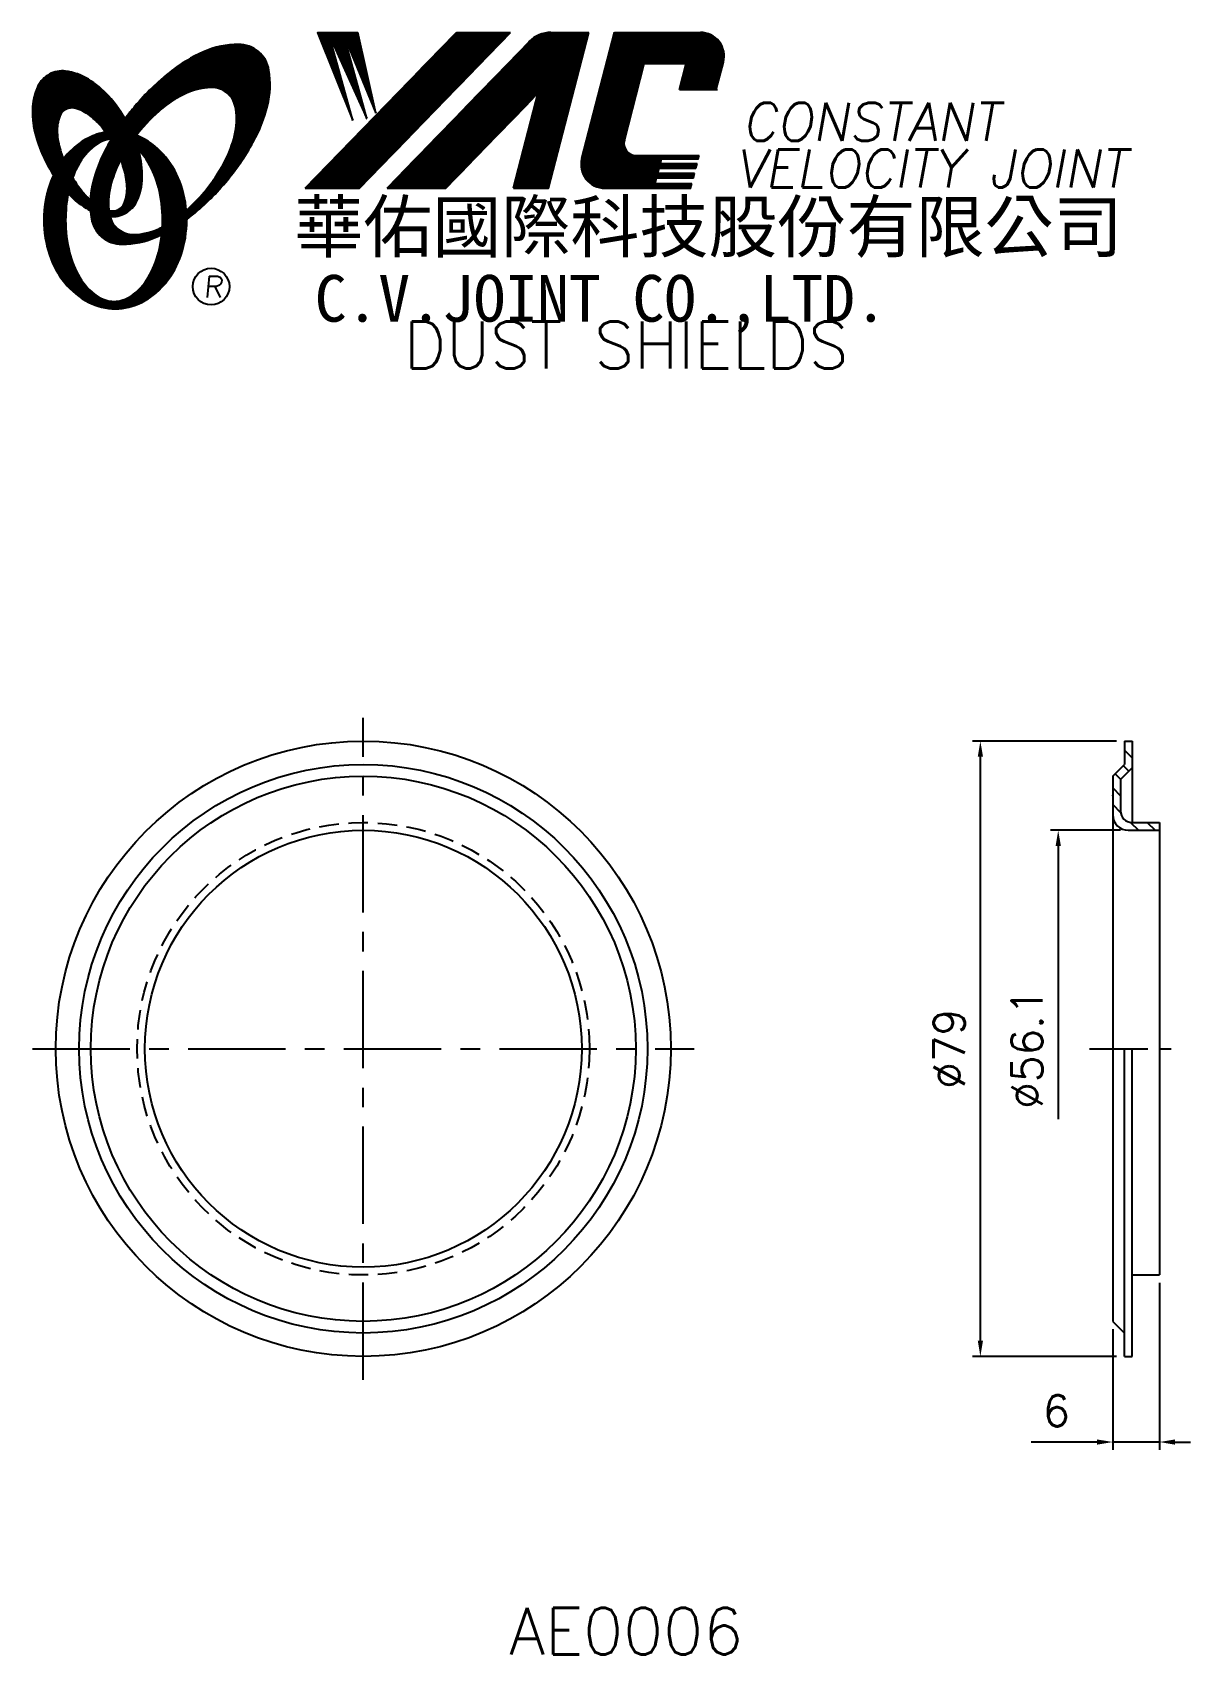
# Model space of a CAD drawing. Extents: x 608 to 757, y 258 to 467.
import ezdxf
from ezdxf.enums import TextEntityAlignment as Align

# ---------------------------------------------------------------- set-up
doc = ezdxf.new("R2010")
doc.units = 0
doc.header["$LTSCALE"] = 10
doc.header["$MEASUREMENT"] = 0
doc.linetypes.add('CENTER', pattern=[2, 1.25, -0.25, 0.25, -0.25])
doc.linetypes.add('HIDDEN', pattern=[0.375, 0.25, -0.125])
doc.layers.get('0').update_dxf_attribs({"linetype": 'CONTINUOUS'})
doc.layers.get('DEFPOINTS').update_dxf_attribs({"linetype": 'CONTINUOUS'})
doc.layers.add('4', color=7, linetype='CONTINUOUS')
doc.styles.add('CHINA', font='KAIU.TTF')
doc.styles.add('ITALICC', font='simplex.shx')
doc.dimstyles.new('STANDARD$0', dxfattribs={"dimtxt": 4, "dimasz": 2, "dimexe": 1, "dimexo": 1, "dimgap": 2, "dimtad": 1, "dimdec": 4, "dimzin": 10, "dimtxsty": 'ITALICC', "dimcen": 2, "dimclrd": 5, "dimclre": 5, "dimclrt": 18, "dimaunit": 1, "dimazin": 3, "dimtp": 0.1, "dimtfac": 0.7, "dimtdec": 4, "dimtmove": 0, "dimatfit": 3, "dimtolj": 1, "dimtzin": 10})
pattern_1 = [(45, (677.534033, 222.914573), (-0.00727476112, 0.00727476112), [])]
pattern_2 = [(45, (508.943488, 259.218983), (-0.00883883476, 0.00883883476), [])]

# ---------------------------------------------------------------- blocks, each defined once
blk = doc.blocks.new('*D4')
at = {"color": 5, "linetype": 'BYBLOCK'}
for p, q in [((747.74, 364.21), (738.74, 364.21)), ((739.74, 362.21), (739.74, 327.11))]:
    blk.add_line(p, q, dxfattribs=at)
blk.add_solid([(739.41, 362.21), (740.08, 362.21), (739.74, 364.21)], dxfattribs=at)
at = {"layer": 'DEFPOINTS', "color": 0, "linetype": 'BYBLOCK'}
for p in [(739.74, 364.21), (748.74, 364.21), (746.74, 308.11)]:
    blk.add_point(p, dxfattribs=at)
at = {"color": 18, "linetype": 'BYBLOCK', "insert": (735.74, 336.16), "char_height": 4, "attachment_point": 5, "rotation": 90, "style": 'ITALICC'}
blk.add_mtext('\\A1;∅56.1', dxfattribs=at)
blk = doc.blocks.new('*D5')
at = {"color": 5, "linetype": 'BYBLOCK'}
for p, q in [((747.24, 375.66), (728.74, 375.66)), ((729.74, 298.66), (729.74, 373.66)), ((747.24, 296.66), (728.74, 296.66))]:
    blk.add_line(p, q, dxfattribs=at)
for points in [[(729.41, 373.66), (730.08, 373.66), (729.74, 375.66)], [(729.41, 298.66), (730.08, 298.66), (729.74, 296.66)]]:
    blk.add_solid(points, dxfattribs=at)
at = {"layer": 'DEFPOINTS', "color": 0, "linetype": 'BYBLOCK'}
for p in [(729.74, 375.66), (748.24, 375.66), (748.24, 296.66)]:
    blk.add_point(p, dxfattribs=at)
at = {"color": 18, "linetype": 'BYBLOCK', "insert": (725.74, 336.16), "char_height": 4, "attachment_point": 5, "rotation": 90, "style": 'ITALICC'}
blk.add_mtext('\\A1;∅79', dxfattribs=at)
blk = doc.blocks.new('*D6')
at = {"color": 5, "linetype": 'BYBLOCK'}
for p, q in [((752.74, 306.11), (752.74, 284.66)), ((746.74, 300.16), (746.74, 284.66)), ((744.74, 285.66), (736.27, 285.66)), ((752.74, 285.66), (746.74, 285.66)), ((754.74, 285.66), (756.74, 285.66))]:
    blk.add_line(p, q, dxfattribs=at)
for points in [[(744.74, 285.99), (744.74, 285.32), (746.74, 285.66)], [(754.74, 285.99), (754.74, 285.32), (752.74, 285.66)]]:
    blk.add_solid(points, dxfattribs=at)
at = {"layer": 'DEFPOINTS', "color": 0, "linetype": 'BYBLOCK'}
for p in [(752.74, 307.11), (746.74, 301.16), (746.74, 285.66)]:
    blk.add_point(p, dxfattribs=at)
at = {"color": 18, "linetype": 'BYBLOCK', "insert": (739.5, 289.66), "char_height": 4, "attachment_point": 5, "style": 'ITALICC'}
blk.add_mtext('\\A1;6', dxfattribs=at)

msp = doc.modelspace()

# ---------------------------------------------------------------- hatches: boundary and pattern name
at = {"layer": '4', "linetype": 'CONTINUOUS'}
h = msp.add_hatch(dxfattribs=at)
h.set_pattern_fill('ANSI31', color=5, scale=0.1, style=0)
h.set_pattern_definition(pattern_2)
h.paths.add_polyline_path([(669.40219, 466.64997), (662.44489, 466.64997), (643.02828, 446.64621), (649.98559, 446.64621)])
h.paths.add_polyline_path([(672.94908, 458.8844), (669.76871, 446.64621), (674.2497, 446.64621), (679.44813, 466.64997), (674.5514, 466.64997, 0.202785967), (671.81733, 465.49355), (653.5232, 446.64621), (661.07011, 446.64621)])
h.paths.add_polyline_path([(686.57619, 462.65155), (691.96991, 462.65155), (691.10089, 459.30753), (695.81771, 459.30753), (696.73443, 462.8351, 0.490800957), (693.78423, 466.64997), (682.74991, 466.64997), (678.54286, 450.46108, 0.490800957), (681.49306, 446.64621), (692.52738, 446.64621), (692.68182, 447.24052), (687.965, 447.24052), (688.15837, 447.9846), (692.87519, 447.9846), (693.03375, 448.59474), (688.31693, 448.59474), (688.47817, 449.21521), (693.19499, 449.21521), (693.35117, 449.8162), (688.63435, 449.8162), (688.79115, 450.41958), (693.50797, 450.41958), (693.62471, 450.86877), (685.48496, 450.86877, -0.490800957), (684.00986, 452.77621)])
h = msp.add_hatch(dxfattribs=at)
h.set_pattern_fill('ANSI31', color=1, scale=0.1, style=0)
h.set_pattern_definition(pattern_2)
h.paths.add_polyline_path([(649.76026, 466.64997), (644.58293, 466.64997), (649.15369, 455.34623), (646.08776, 466.30421), (650.92249, 455.58189), (647.97448, 466.30421), (652.1017, 456.28885)])
h = msp.add_hatch(dxfattribs=at)
h.set_pattern_fill('ANSI31', color=5, scale=0.082305, style=0)
h.set_pattern_definition([(45, (508.943488, 259.218983), (-0.00727476112, 0.00727476112), [])])
h.paths.add_polyline_path([(630.97896, 459.58749, -0.172879177), (632.92043, 458.92892, -0.172879177), (634.00773, 457.19087, -0.104527385), (634.0355, 453.86268, -0.065680101), (632.86597, 450.46072, -0.051823203), (630.42556, 446.61833, -0.044272532), (627.75059, 443.792, -0.020203161), (627.80417, 442.65408, 0.006517006), (628.20872, 442.96616, 0.049863361), (632.76214, 447.37922, 0.049863361), (636.35178, 452.60638, 0.063682799), (638.17282, 457.23373, 0.103597411), (638.36212, 461.8177, 0.177892575), (637.01352, 464.18798, 0.177892575), (634.45112, 465.12131, 0.103597411), (629.96333, 464.16826, 0.063682799), (625.70558, 461.59919, 0.049863361), (621.15216, 457.18612, 0.016070017), (619.88146, 455.57981, -0.007061632), (620.12874, 455.14278, -0.031648676), (621.08133, 453.1062, -0.008069351), (621.51324, 453.67051, -0.051823203), (624.69161, 456.92897, -0.065680101), (627.73354, 458.84932, -0.104527385)])
h.paths.add_polyline_path([(617.90329, 446.42617, -0.065680101), (619.07282, 449.82812, -0.006063428), (619.31676, 450.30314, 0.027613469), (618.58992, 451.89121, 0.017011252), (618.05651, 452.82619, 0.007829282), (617.56252, 451.95896, 0.063682799), (615.74148, 447.33161, 0.103597411), (615.55218, 442.74764, 0.177892575), (616.90079, 440.37736, 0.177892575), (619.46318, 439.44404, 0.103597411), (623.95098, 440.39708, 0.008811776), (624.57794, 440.68716, 0.013922709), (624.65527, 441.65697, -0.009086703), (624.20525, 441.43952, -0.104527385), (620.95983, 440.70136, -0.172879177), (619.01836, 441.35993, -0.172879177), (617.93107, 443.09798, -0.104527385)])
h = msp.add_hatch(dxfattribs=at)
h.set_pattern_fill('ANSI31', color=3, scale=0.082305, style=0)
h.set_pattern_definition(pattern_1)
h.paths.add_polyline_path([(615.18245, 460.63832, 0.106488277), (612.24058, 461.6769, 0.158297415), (610.15038, 461.28185, 0.158297415), (608.69104, 459.73416, 0.106488277), (607.98023, 456.6964, 0.071723199), (608.39828, 453.38344, 0.058080454), (609.94326, 449.56805, 0.058080454), (612.32431, 446.21026, 0.071723199), (614.88955, 444.07251, 0.020895977), (615.42973, 443.77052, -0.030777155), (615.41383, 445.14674, -0.042059526), (614.31747, 446.3095, -0.04691039), (612.69831, 448.79065, -0.04691039), (611.57003, 451.53013, -0.060581117), (611.16793, 453.7922, -0.10187153), (611.47955, 455.8804, -0.185892489), (612.25964, 456.77205, -0.185892489), (613.43628, 456.91017, -0.10187153), (615.33393, 455.98463, -0.060581117), (616.97076, 454.37236, -0.04691039), (618.58992, 451.89121, -0.04691039), (619.7182, 449.15172, -0.060581117), (620.12031, 446.88966, -0.10187153), (619.80869, 444.80146, -0.185892489), (619.0286, 443.90981, -0.185892489), (617.85195, 443.77169, -0.002013383), (617.81115, 443.78232, 0.021593804), (617.93107, 443.09798, 0.006477741), (617.94907, 443.02094, 0.14950097), (619.92163, 443.42898, 0.158297415), (621.38096, 444.97667, 0.106488277), (622.09177, 448.01444, 0.071723199), (621.67373, 451.32739, 0.058080454), (620.12874, 455.14278, 0.058080454), (617.7477, 458.50057, 0.071723199)])
h = msp.add_hatch(dxfattribs=at)
h.set_pattern_fill('ANSI31', color=1, scale=0.082305, style=0)
h.set_pattern_definition(pattern_1)
h.paths.add_polyline_path([(616.27608, 452.31487, -0.120168026), (617.96787, 452.96826, 0.016865385), (617.36811, 453.851, 0.076648372), (615.21188, 453.13209, 0.104809576), (612.12743, 450.61899, 0.005838257), (611.96049, 450.40678, 0.028089978), (612.69831, 448.79065, 0.014237292), (613.14043, 448.0056, -0.045767751), (614.06562, 449.94245, -0.106890197)])
h.paths.add_polyline_path([(612.24471, 442.56026, -0.048711043), (612.57481, 445.94059, -0.007865741), (612.32431, 446.21026, -0.037695478), (610.68843, 448.32902, 0.03042545), (610.16311, 447.02505, 0.080710289), (609.43767, 442.56026, 0.080710289), (610.16311, 438.09546, 0.089265679), (612.12743, 434.50152, 0.104809576), (615.21188, 431.98842, 0.11926607), (618.62108, 431.16349, 0.11926607), (622.03027, 431.98842, 0.104809576), (625.11472, 434.50152, 0.089265679), (627.07905, 438.09546, 0.080710289), (627.80448, 442.56026, 0.080710289), (627.07905, 447.02505, 0.089265679), (625.11472, 450.61899, 0.104809576), (622.03027, 453.13209, 0.025513357), (621.33703, 453.44484, 0.004818181), (621.08133, 453.1062, -0.023722145), (621.62255, 451.50945, -0.065307489), (622.85773, 449.94245, -0.073950765), (624.17018, 446.74472, -0.060532391), (624.67863, 442.56026, -0.060532391), (624.17018, 438.37579, -0.073950765), (622.85773, 435.17806, -0.106890197), (620.64726, 432.80564, -0.153118262), (618.46167, 432.12026, -0.153118262), (616.27608, 432.80564, -0.106890197), (614.06562, 435.17806, -0.073950765), (612.75316, 438.37579, -0.060532391)])
h = msp.add_hatch(dxfattribs=at)
h.set_pattern_fill('ANSI31', color=5, scale=12, angle=90, style=0)
h.set_pattern_definition([(135, (520.5344, 260.6762), (-1.06066, -1.06066), [])])
h.paths.add_polyline_path([(749.24195, 365.20587, -0.414213562), (747.74195, 366.70587), (747.74195, 370.74166), (749.24195, 372.24166), (749.24195, 375.65587), (748.24195, 375.65587), (748.24195, 372.65587), (746.74195, 371.15587), (746.74195, 366.20587, 0.414213562), (748.74195, 364.20587), (752.74195, 364.20587), (752.74195, 365.20587)])

# ---------------------------------------------------------------- linework, layer by layer
at = {"layer": '4', "color": 5, "linetype": 'CONTINUOUS'}
for p, q in [((643.02828, 446.64621), (662.44489, 466.64997)), ((649.98559, 446.64621), (669.40219, 466.64997)), ((662.44489, 466.64997), (669.40219, 466.64997)), ((674.2497, 446.64621), (679.44813, 466.64997)), ((674.5514, 466.64997), (679.44813, 466.64997)), ((678.54286, 450.46108), (682.74991, 466.64997)), ((682.74991, 466.64997), (693.78423, 466.64997)), ((653.5232, 446.64621), (671.81733, 465.49355)), ((684.00986, 452.77621), (686.57619, 462.65155)), ((686.57619, 462.65155), (691.96991, 462.65155)), ((691.10089, 459.30753), (691.96991, 462.65155)), ((695.81771, 459.30753), (696.73443, 462.8351)), ((661.07011, 446.64621), (672.94908, 458.8844)), ((669.76871, 446.64621), (672.94908, 458.8844)), ((691.10089, 459.30753), (695.96814, 459.30753)), ((685.48496, 450.86877), (693.62471, 450.86877)), ((688.63435, 449.8162), (688.79115, 450.41958)), ((688.79115, 450.41958), (693.50797, 450.41958)), ((693.50797, 450.41958), (693.62471, 450.86877)), ((687.965, 447.24052), (688.15837, 447.9846)), ((688.15837, 447.9846), (692.87519, 447.9846)), ((688.31693, 448.59474), (688.47817, 449.21521)), ((688.31693, 448.59474), (693.03375, 448.59474)), ((688.47817, 449.21521), (693.19499, 449.21521)), ((688.63435, 449.8162), (693.35117, 449.8162)), ((692.87519, 447.9846), (693.03375, 448.59474)), ((693.19499, 449.21521), (693.35117, 449.8162)), ((643.02828, 446.64621), (649.98559, 446.64621)), ((653.5232, 446.64621), (661.07011, 446.64621)), ((669.76871, 446.64621), (674.2497, 446.64621)), ((681.49306, 446.64621), (692.52738, 446.64621)), ((687.965, 447.24052), (692.68182, 447.24052)), ((692.52738, 446.64621), (692.68182, 447.24052))]:
    msp.add_line(p, q, dxfattribs=at)
at = {"layer": '4', "color": 1, "linetype": 'CONTINUOUS'}
for p, q in [((644.58293, 466.64997), (649.15369, 455.34623)), ((644.58293, 466.64997), (649.76026, 466.64997)), ((652.1017, 456.28885), (649.76026, 466.64997)), ((649.15369, 455.34623), (646.08776, 466.30421)), ((646.08776, 466.30421), (650.92249, 455.58189)), ((650.92249, 455.58189), (647.97448, 466.30421)), ((647.97448, 466.30421), (652.1017, 456.28885))]:
    msp.add_line(p, q, dxfattribs=at)
at = {"layer": '4', "color": 5, "linetype": 'CENTER'}
for p, q in [((650.4784, 293.65587), (650.4784, 378.65587)), ((607.9784, 336.15587), (692.9784, 336.15587))]:
    msp.add_line(p, q, dxfattribs=at)
at = {"layer": '4', "color": 7, "linetype": 'CONTINUOUS'}
for p, q in [((748.24195, 375.65587), (749.24195, 375.65587)), ((748.24195, 375.65587), (748.24195, 372.65587)), ((749.24195, 375.65587), (749.24195, 365.20587)), ((746.74195, 371.15587), (748.24195, 372.65587)), ((746.74195, 371.15587), (746.74195, 301.15587)), ((747.74195, 370.74166), (749.24195, 372.24166)), ((747.74195, 370.74166), (747.74195, 366.70587)), ((749.24195, 365.20587), (752.74195, 365.20587)), ((752.74195, 365.20587), (752.74195, 307.10587)), ((748.74195, 364.20587), (752.74195, 364.20587)), ((748.24195, 296.65587), (748.24195, 336.15587)), ((749.24195, 296.65587), (749.24195, 336.15587)), ((749.24195, 307.10587), (752.74195, 307.10587)), ((746.74195, 301.15587), (748.24195, 299.65587)), ((748.24195, 296.65587), (749.24195, 296.65587))]:
    msp.add_line(p, q, dxfattribs=at)
at = {"layer": '4', "color": 5, "linetype": 'CENTER', "ltscale": 0.6}
msp.add_line((743.74195, 336.15587), (755.74195, 336.15587), dxfattribs=at)
at = {"layer": '4', "color": 5, "linetype": 'CONTINUOUS'}
for points in [[(627.80417, 442.65408, 0.006517006), (628.20872, 442.96616, 0.049863361), (632.76214, 447.37922, 0.049863361), (636.35178, 452.60638, 0.063682799), (638.17282, 457.23373, 0.103597411), (638.36212, 461.8177, 0.177892575), (637.01352, 464.18798, 0.177892575), (634.45112, 465.12131, 0.103597411), (629.96333, 464.16826, 0.063682799), (625.70558, 461.59919, 0.049863361), (621.15216, 457.18612, 0.016070017), (619.88146, 455.57981)], [(627.75059, 443.792, 0.044272532), (630.42556, 446.61833, 0.051823203), (632.86597, 450.46072, 0.065680101), (634.0355, 453.86268, 0.104527385), (634.00773, 457.19087, 0.172879177), (632.92043, 458.92892, 0.172879177), (630.97896, 459.58749, 0.104527385), (627.73354, 458.84932, 0.065680101), (624.69161, 456.92897, 0.051823203), (621.51324, 453.67051, 0.008069351), (621.08133, 453.1062)], [(618.05651, 452.82619, 0.007829282), (617.56252, 451.95896, 0.063682799), (615.74148, 447.33161, 0.103597411), (615.55218, 442.74764, 0.177892575), (616.90079, 440.37736, 0.177892575), (619.46318, 439.44404, 0.103597411), (623.95098, 440.39708, 0.008811776), (624.57794, 440.68716, 0.008811776)], [(619.31676, 450.30314, 0.006063428), (619.07282, 449.82812, 0.065680101), (617.90329, 446.42617, 0.104527385), (617.93107, 443.09798, 0.172879177), (619.01836, 441.35993, 0.172879177), (620.95983, 440.70136, 0.104527385), (624.20525, 441.43952, 0.009086703), (624.65527, 441.65697, 0.009086703)]]:
    msp.add_lwpolyline(points, format="xyb", dxfattribs=at)
at = {"layer": '4', "color": 3, "linetype": 'CONTINUOUS'}
for points in [[(617.94907, 443.02094, 0.14950097), (619.92163, 443.42898, 0.158297415), (621.38096, 444.97667, 0.106488277), (622.09177, 448.01444, 0.071723199), (621.67373, 451.32739, 0.058080454), (620.12874, 455.14278, 0.058080454), (617.7477, 458.50057, 0.071723199), (615.18245, 460.63832, 0.106488277), (612.24058, 461.6769, 0.158297415), (610.15038, 461.28185, 0.158297415), (608.69104, 459.73416, 0.106488277), (607.98023, 456.6964, 0.071723199), (608.39828, 453.38344, 0.058080454), (609.94326, 449.56805, 0.058080454), (612.32431, 446.21026, 0.071723199), (614.88955, 444.07251, 0.020895977), (615.42973, 443.77052, 0.020895977)], [(617.81115, 443.78232, 0.002013383), (617.85195, 443.77169, 0.185892489), (619.0286, 443.90981, 0.185892489), (619.80869, 444.80146, 0.10187153), (620.12031, 446.88966, 0.060581117), (619.7182, 449.15172, 0.04691039), (618.58992, 451.89121, 0.04691039), (616.97076, 454.37236, 0.060581117), (615.33393, 455.98463, 0.10187153), (613.43628, 456.91017, 0.185892489), (612.25964, 456.77205, 0.185892489), (611.47955, 455.8804, 0.10187153), (611.16793, 453.7922, 0.060581117), (611.57003, 451.53013, 0.04691039), (612.69831, 448.79065, 0.04691039), (614.31747, 446.3095, 0.042059526), (615.41383, 445.14674, 0.042059526)]]:
    msp.add_lwpolyline(points, format="xyb", dxfattribs=at)
at = {"layer": '4', "color": 1, "linetype": 'CONTINUOUS'}
for points in [[(610.68843, 448.32902, 0.03042545), (610.16311, 447.02505, 0.080710289), (609.43767, 442.56026, 0.080710289), (610.16311, 438.09546, 0.089265679), (612.12743, 434.50152, 0.104809576), (615.21188, 431.98842, 0.11926607), (618.62108, 431.16349, 0.11926607), (622.03027, 431.98842, 0.104809576), (625.11472, 434.50152, 0.089265679), (627.07905, 438.09546, 0.080710289), (627.80448, 442.56026, 0.080710289), (627.07905, 447.02505, 0.089265679), (625.11472, 450.61899, 0.104809576), (622.03027, 453.13209, 0.025513357), (621.33703, 453.44484, 0.025513357)], [(617.36811, 453.851, 0.076648372), (615.21188, 453.13209, 0.104809576), (612.12743, 450.61899, 0.005838257), (611.96049, 450.40678, 0.005838257)], [(617.96787, 452.96826, 0.120168026), (616.27608, 452.31487, 0.106890197), (614.06562, 449.94245, 0.045767751), (613.14043, 448.0056, 0.045767751)], [(612.57481, 445.94059, 0.048711043), (612.24471, 442.56026, 0.060532391), (612.75316, 438.37579, 0.073950765), (614.06562, 435.17806, 0.106890197), (616.27608, 432.80564, 0.153118262), (618.46167, 432.12026, 0.153118262), (620.64726, 432.80564, 0.106890197), (622.85773, 435.17806, 0.073950765), (624.17018, 438.37579, 0.060532391), (624.67863, 442.56026, 0.060532391), (624.17018, 446.74472, 0.073950765), (622.85773, 449.94245, 0.065307489), (621.62255, 451.50945)]]:
    msp.add_lwpolyline(points, format="xyb", dxfattribs=at)
at = {"layer": '4', "color": 5, "linetype": 'CONTINUOUS'}
msp.add_circle((630.92532, 434.01454), 2.35282, dxfattribs=at)
at = {"layer": '4', "color": 7, "linetype": 'CONTINUOUS'}
for radius in [39.5, 36.5, 35, 28.05]:
    msp.add_circle((650.4784, 336.15587), radius, dxfattribs=at)
at = {"layer": '4', "color": 5, "linetype": 'HIDDEN'}
msp.add_circle((650.4784, 336.15587), 29.05, dxfattribs=at)
at = {"layer": '4', "color": 5, "linetype": 'CONTINUOUS'}
for centre, radius, start, end in [((674.5514, 462.83973), 3.81024, 90, 135.8533387), ((693.78423, 463.60177), 3.04819, 345.4326059, 90), ((685.48496, 452.39287), 1.5241, 165.4326059, 270), ((681.49306, 449.6944), 3.04819, 165.4326059, 270)]:
    msp.add_arc(centre, radius, start, end, dxfattribs=at)
at = {"layer": '4', "color": 7, "linetype": 'CONTINUOUS'}
for centre, radius in [((749.24195, 366.70587), 1.5), ((748.74195, 366.20587), 2)]:
    msp.add_arc(centre, radius, 180, 270, dxfattribs=at)
msp.add_point((746.74195, 368.65587), dxfattribs=at)

# ---------------------------------------------------------------- texts
at = {"layer": '4', "color": 5, "linetype": 'CONTINUOUS', "style": 'ITALICC'}
for s, height, oblique, p in [('CONSTANT', 4.9, 10, (699.17709, 452.71667)), ('VELOCITY JOINT', 4.9, 10, (698.29886, 446.72129)), ('R', 2.75625, 5, (629.96663, 432.60493))]:
    msp.add_text(s, height=height, dxfattribs=dict(at, oblique=oblique)).set_placement(p)
at = {"layer": '4', "color": 7, "linetype": 'CONTINUOUS', "style": 'CHINA'}
for s, height, p in [('華佑國際科技股份有限公司', 6.5, (641.61492, 438.45636)), ('C.V.JOINT CO.,LTD.', 6, (644.24356, 429.51014))]:
    msp.add_text(s, height=height, dxfattribs=at).set_placement(p)
at = {"layer": '4', "color": 18, "linetype": 'CONTINUOUS', "style": 'ITALICC'}
for s, p in [('DUST SHIELDS', (684.24628, 423.51732)), ('AE0006', (684.24628, 258.36993))]:
    msp.add_text(s, height=6, dxfattribs=at).set_placement(p, align=Align.CENTER)

# ---------------------------------------------------------------- dimensions: what is measured, and where the dimension line sits
at = {"layer": '4', "color": 7, "linetype": 'CONTINUOUS'}
dim = msp.add_linear_dim(base=(729.74195, 375.65587), p1=(748.24195, 296.65587), p2=(748.24195, 375.65587), angle=90, text='%%C79', dimstyle='STANDARD$0', dxfattribs=at)
dim.commit()
dim.dimension.update_dxf_attribs({"geometry": '*D5', "text_midpoint": (725.74195, 336.15587)})
dim = msp.add_linear_dim(base=(739.74193, 364.20587), p1=(746.74195, 308.10587), p2=(748.74195, 364.20587), angle=90, text='%%C56.1', dimstyle='STANDARD$0', override={"dimcen": -2, "dimse1": 1, "dimsd1": 1}, dxfattribs=at)
dim.commit()
dim.dimension.update_dxf_attribs({"geometry": '*D4', "text_midpoint": (735.74193, 336.15587)})
dim = msp.add_linear_dim(base=(746.74195, 285.65593), p1=(752.74195, 307.10587), p2=(746.74195, 301.15587), text='6', dimstyle='STANDARD$0', dxfattribs=at)
dim.commit()
dim.dimension.update_dxf_attribs({"geometry": '*D6', "text_midpoint": (739.50385, 289.65593)})

doc.saveas('drawing.dxf')
